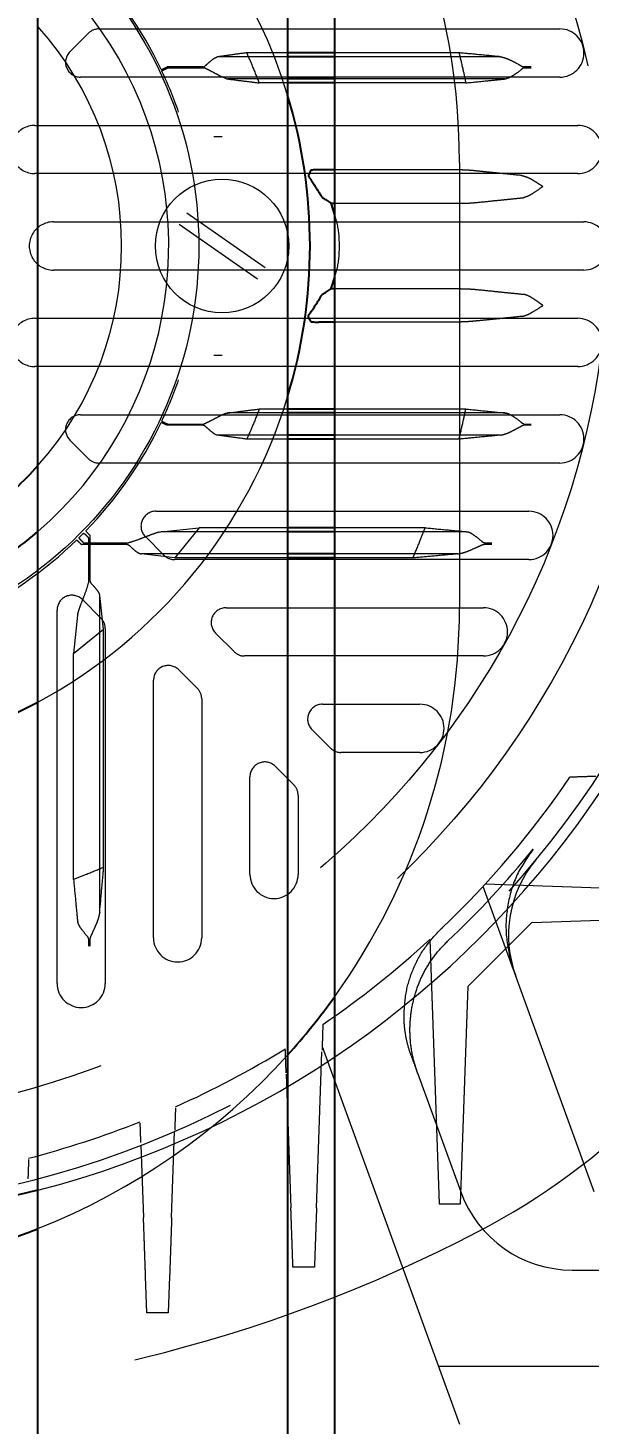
# Model space of a CAD drawing. Header units: millimetres. Extents: x 1293 to 41893, y 1011 to 26911.
# Drawn here: x 16766.4 to 16816.8, y 6665.1 to 6790.5 of the extents above; entities that cross this region are included whole.
import ezdxf

# ---------------------------------------------------------------- set-up
doc = ezdxf.new("R2010")
doc.units = ezdxf.units.MM
doc.header["$LTSCALE"] = 50
doc.linetypes.add('HIDDEN', pattern=[1.905, 1.27, -0.635])
doc.layers.add('CAPA_1', color=7, linetype='Continuous')
doc.styles.add('SLDTEXTSTYLE0', font='TXT', dxfattribs={"width": 0.75})
doc.dimstyles.new('SLDDIMSTYLE0', dxfattribs={"dimtxt": 100, "dimasz": 100, "dimexe": 0, "dimexo": 0.0625, "dimgap": 25, "dimtad": 2, "dimdec": 0, "dimlfac": 1.5, "dimrnd": 1e-09, "dimzin": 12, "dimdsep": 46, "dimtxsty": 'SLDTEXTSTYLE0', "dimsah": 1, "dimcen": 0.09, "dimadec": 0, "dimazin": 3, "dimtfac": 1, "dimtdec": 0, "dimtofl": 0, "dimtmove": 0, "dimatfit": 3, "dimfxl": 1, "dimfrac": 2, "dimtolj": 1, "dimtzin": 12, "dimarcsym": 0})

# ---------------------------------------------------------------- blocks, each defined once
blk = doc.blocks.new('_D_5')
at = {"layer": 'CAPA_1', "transparency": 16777216}
for p, q in [((11574.4, 7831.18), (17588.06, 7831.18)), ((17538.06, 7831.18), (17538.06, 4708.49)), ((16485.16, 4708.49), (17588.06, 4708.49))]:
    blk.add_line(p, q, dxfattribs=at)
for points in [[(17538.06, 7831.18), (17522.68, 7731.18), (17553.45, 7731.18)], [(17538.06, 4708.49), (17553.45, 4808.49), (17522.68, 4808.49)]]:
    blk.add_solid(points, dxfattribs=at)
at = {"layer": 'CAPA_1', "transparency": 16777216, "insert": (17409.15, 6122.06), "char_height": 100, "attachment_point": 1, "rotation": 90, "style": 'SLDTEXTSTYLE0'}
blk.add_mtext('4684', dxfattribs=at)

msp = doc.modelspace()

# ---------------------------------------------------------------- linework, layer by layer
at = {"color": 7, "linetype": 'Continuous', "lineweight": 25}
for p, q in [((16789.7118891, 6808.4014528), (16789.7118891, 6641.7347861)), ((16793.9452224, 6641.7347861), (16793.9452224, 6808.4014528)), ((16767.2785557, 6655.0681195), (16767.2785557, 6795.0681195)), ((16793.9452224, 6788.2552273), (16789.7118891, 6788.2552273)), ((16793.9452224, 6787.8976475), (16789.7118891, 6787.8976475)), ((16793.9452224, 6785.9052581), (16789.7118891, 6785.9052581)), ((16793.9452224, 6785.5476783), (16789.7118891, 6785.5476783)), ((16793.9452224, 6777.7393865), (16792.5238812, 6777.7393865)), ((16793.9452224, 6773.6892852), (16793.6433737, 6774.7341014)), ((16793.6433737, 6774.7341014), (16793.9452224, 6774.7341014)), ((16793.6433737, 6767.0688042), (16793.9452224, 6768.113502)), ((16793.6433737, 6767.0688042), (16793.9452224, 6767.0688042)), ((16793.9452224, 6764.0635192), (16792.5238812, 6764.0635192)), ((16793.9452224, 6756.2552273), (16789.7118891, 6756.2552273)), ((16793.9452224, 6755.8976475), (16789.7118891, 6755.8976475)), ((16793.9452224, 6753.9052581), (16789.7118891, 6753.9052581)), ((16793.9452224, 6753.5476783), (16789.7118891, 6753.5476783)), ((16793.9452224, 6745.5885606), (16789.7118891, 6745.5885606)), ((16793.9452224, 6745.2309808), (16789.7118891, 6745.2309808)), ((16793.9452224, 6743.2385915), (16789.7118891, 6743.2385915)), ((16793.9452224, 6742.8810117), (16789.7118891, 6742.8810117))]:
    msp.add_line(p, q, dxfattribs=at)
at = {"color": 1, "linetype": 'HIDDEN', "lineweight": 18}
for p, q in [((16772.7566462, 6790.4014528), (16814.1854358, 6790.4014528)), ((16770.1471704, 6788.3442619), (16771.8138371, 6790.0109285)), ((16789.7118891, 6787.8976475), (16783.4301535, 6787.8976475)), ((16789.7118891, 6788.2552273), (16786.0430199, 6788.2552273)), ((16805.1203801, 6788.2552273), (16793.9452224, 6788.2552273)), ((16808.8553208, 6787.8976475), (16793.9452224, 6787.8976475)), ((16808.8548878, 6787.8976892), (16808.8553208, 6787.8976475)), ((16782.1404971, 6786.9888799), (16778.8973487, 6786.9888799)), ((16778.9526446, 6786.9014531), (16782.1784093, 6786.9014531)), ((16811.5949545, 6786.9888799), (16810.9280687, 6786.9888799)), ((16810.9493932, 6786.9014531), (16811.5956489, 6786.9014531)), ((16814.1854358, 6786.0681195), (16771.0899795, 6786.0681195)), ((16789.7118891, 6785.9052581), (16784.3124198, 6785.9052581)), ((16789.7118891, 6785.5476783), (16787.1687948, 6785.5476783)), ((16809.2769518, 6785.9052581), (16793.9452224, 6785.9052581)), ((16805.7321304, 6785.5476783), (16793.9452224, 6785.5476783)), ((16767.0053982, 6781.7347861), (16815.7988718, 6781.7347861)), ((16805.1618891, 6778.4014528), (16805.1618891, 6738.4014528)), ((16815.7988718, 6777.4014528), (16767.0053982, 6777.4014528)), ((16804.6738517, 6777.7393865), (16793.9452224, 6777.7393865)), ((16793.9452224, 6774.7341014), (16804.9426706, 6774.7341014)), ((16768.6618891, 6773.0681195), (16816.3285557, 6773.0681195)), ((16779.968942, 6772.8715187), (16786.9998778, 6767.9484045)), ((16787.6881695, 6768.9313869), (16780.6572337, 6773.8545011)), ((16816.3285557, 6768.7347861), (16768.6618891, 6768.7347861)), ((16793.9452224, 6767.0688042), (16804.9426706, 6767.0688042)), ((16767.0053982, 6764.4014528), (16815.7988718, 6764.4014528)), ((16804.6738517, 6764.0635192), (16793.9452224, 6764.0635192)), ((16815.7988718, 6760.0681195), (16767.0053982, 6760.0681195)), ((16771.0899795, 6755.7347861), (16814.1854358, 6755.7347861)), ((16789.7118891, 6755.8976475), (16784.3124198, 6755.8976475)), ((16789.7118891, 6756.2552273), (16787.1687948, 6756.2552273)), ((16805.7321304, 6756.2552273), (16793.9452224, 6756.2552273)), ((16809.2769518, 6755.8976475), (16793.9452224, 6755.8976475)), ((16782.1404972, 6754.8140257), (16778.8973487, 6754.8140257)), ((16778.9526446, 6754.9014526), (16782.1784092, 6754.9014526)), ((16811.5949545, 6754.8140257), (16810.9280687, 6754.8140257)), ((16810.9493931, 6754.9014526), (16811.5956489, 6754.9014526)), ((16771.8138371, 6751.7919771), (16770.1471704, 6753.4586438)), ((16789.7118891, 6753.9052581), (16783.4301535, 6753.9052581)), ((16789.7118891, 6753.5476783), (16786.0430199, 6753.5476783)), ((16808.8553208, 6753.9052581), (16793.9452224, 6753.9052581)), ((16805.1203801, 6753.5476783), (16793.9452224, 6753.5476783)), ((16808.8548878, 6753.9052164), (16808.8553208, 6753.9052581)), ((16814.1854358, 6751.4014528), (16772.7566462, 6751.4014528)), ((16777.8710281, 6747.0681195), (16811.4091112, 6747.0681195)), ((16778.1768102, 6745.2016768), (16778.3332857, 6745.2309808)), ((16778.3332857, 6745.2309808), (16781.7692261, 6745.5885606)), ((16789.7118891, 6745.2309808), (16778.3332857, 6745.2309808)), ((16781.7692261, 6745.5885606), (16779.57957, 6742.8810117)), ((16789.7118891, 6745.5885606), (16781.7692261, 6745.5885606)), ((16802.0754165, 6745.5885606), (16793.9452224, 6745.5885606)), ((16805.7735227, 6745.2309808), (16793.9452224, 6745.2309808)), ((16771.8285557, 6744.0893232), (16771.2002503, 6744.0893232)), ((16771.3984914, 6744.2347862), (16771.8285557, 6744.2347862)), ((16771.8285557, 6744.6648505), (16771.8285557, 6744.2347862)), ((16771.8285557, 6744.0893232), (16771.8285557, 6740.6506402)), ((16771.9740187, 6744.2347862), (16771.9740187, 6744.8630916)), ((16771.9740187, 6744.2347862), (16775.4127017, 6744.2347862)), ((16771.9740187, 6740.7794927), (16771.9740187, 6744.0893232)), ((16775.2838491, 6744.0893232), (16771.9740187, 6744.0893232)), ((16778.5948857, 6743.1253104), (16776.928219, 6744.7919771)), ((16808.0753461, 6744.0893232), (16807.3318609, 6744.0893232)), ((16807.3943934, 6744.2347862), (16808.077176, 6744.2347862)), ((16789.7118891, 6743.2385915), (16776.5705151, 6743.2385915)), ((16779.57957, 6742.8810117), (16776.5705151, 6743.2385915)), ((16811.4091112, 6742.7347861), (16779.5376947, 6742.7347861)), ((16789.7118891, 6742.8810117), (16779.57957, 6742.8810117)), ((16805.0285234, 6743.2385915), (16793.9452224, 6743.2385915)), ((16800.9853809, 6742.8810117), (16793.9452224, 6742.8810117)), ((16771.2713648, 6739.1351229), (16772.9380314, 6737.4684562)), ((16772.8247504, 6711.0348185), (16772.8247504, 6739.4928268)), ((16773.1823302, 6736.4837719), (16772.8247504, 6739.4928268)), ((16768.9952224, 6704.6542307), (16768.9952224, 6738.1923138)), ((16770.832361, 6737.7300562), (16770.4747812, 6734.2941158)), ((16784.1806721, 6738.4014528), (16807.3142556, 6738.4014528)), ((16770.4747812, 6734.2941158), (16773.1823302, 6736.4837719)), ((16773.1823302, 6715.077961), (16773.1823302, 6736.4837719)), ((16773.3285557, 6736.5256472), (16773.3285557, 6704.6542307)), ((16784.9045298, 6734.4586438), (16783.2378631, 6736.1253104)), ((16770.4747812, 6713.9879254), (16770.4747812, 6734.2941158)), ((16807.3142556, 6734.0681195), (16785.8473388, 6734.0681195)), ((16779.9380314, 6732.8254788), (16781.6046981, 6731.1588121)), ((16777.6618891, 6708.7490863), (16777.6618891, 6731.8826698)), ((16781.9952224, 6730.2160031), (16781.9952224, 6708.7490863)), ((16792.8473388, 6729.7347861), (16801.6146717, 6729.7347861)), ((16793.5711964, 6725.7919771), (16791.9045298, 6727.4586438)), ((16801.6146717, 6725.4014528), (16794.5140055, 6725.4014528)), ((16788.6046981, 6724.1588121), (16790.2713648, 6722.4921455)), ((16786.3285557, 6714.4486702), (16786.3285557, 6723.2160031)), ((16815.2350328, 6723.1788707), (16815.0942151, 6723.1739532)), ((16790.6618891, 6721.5493364), (16790.6618891, 6714.4486702)), ((16810.0099006, 6705.877986), (16807.2819863, 6713.372869)), ((16831.2150415, 6712.7338083), (16807.4579166, 6713.5634253)), ((16809.3181666, 6707.7785097), (16811.6591819, 6710.119525)), ((16811.6591819, 6710.119525), (16831.2150415, 6710.8024307)), ((16771.8285557, 6708.6689486), (16771.8285557, 6707.9861659)), ((16771.9740187, 6707.9879958), (16771.9740187, 6708.7314809)), ((16802.4999166, 6708.6054253), (16803.3295336, 6684.8483004)), ((16805.9438168, 6704.40416), (16809.3181666, 6707.7785097)), ((16809.8116678, 6706.4963523), (16810.0498053, 6705.7683489)), ((16817.2740482, 6685.9199046), (16810.216809, 6705.3095098)), ((16805.2609112, 6684.8483004), (16805.9438168, 6704.40416)), ((16792.8893887, 6700.9691268), (16792.8198434, 6698.9776113)), ((16792.8198434, 6698.9776113), (16805.1618891, 6665.0681195)), ((16792.313822, 6684.4870528), (16792.8033007, 6698.5038906)), ((16789.5908312, 6696.4892212), (16790.0099562, 6684.4870528)), ((16801.4093478, 6696.5380818), (16805.2740482, 6685.9199046)), ((16779.2935623, 6683.6191786), (16779.5637058, 6691.3550757)), ((16776.53677, 6690.1132856), (16776.7635492, 6683.6191786)), ((16803.3295336, 6684.8483004), (16805.2609112, 6684.8483004)), ((16792.1275778, 6679.1537195), (16790.1962003, 6679.1537195)), ((16815.2974361, 6678.9014528), (16847.8285557, 6678.9014528)), ((16777.062867, 6675.0478393), (16776.9479808, 6678.3377489)), ((16779.1091307, 6678.3377489), (16778.9942445, 6675.0478393)), ((16778.9942445, 6675.0478393), (16777.062867, 6675.0478393)), ((16841.1618891, 6670.2347861), (16803.2813762, 6670.2347861))]:
    msp.add_line(p, q, dxfattribs=at)
at = {"color": 1, "linetype": 'HIDDEN', "lineweight": 18, "flags": 128}
for points in [[(16783.8285557, 6780.7044976), (16783.7342065, 6780.7036223), (16783.6398547, 6780.7027493), (16783.5455003, 6780.7018783), (16783.4511432, 6780.7010095), (16783.3567836, 6780.7001428), (16783.2624214, 6780.6992783), (16783.1680567, 6780.6984159), (16783.0736893, 6780.6975556)], [(16783.0736893, 6761.10535), (16783.1680567, 6761.1044897), (16783.2624214, 6761.1036273), (16783.3567836, 6761.1027628), (16783.4511432, 6761.1018961), (16783.5455003, 6761.1010273), (16783.6398547, 6761.1001564), (16783.7342065, 6761.0992833), (16783.8285557, 6761.0984081)]]:
    msp.add_lwpolyline(points, dxfattribs=at)
at = {"color": 7, "linetype": 'Continuous', "lineweight": 25, "flags": 128}
for points in [[(16763.0452224, 6727.9056294), (16764.5063815, 6728.5429229), (16767.2785557, 6729.9220983)], [(16767.2785557, 6686.0704591), (16763.388814, 6685.1505132), (16763.0452224, 6685.0781994)]]:
    msp.add_lwpolyline(points, dxfattribs=at)
at = {"color": 1, "linetype": 'HIDDEN', "lineweight": 18}
for centre, radius in [((16745.1618891, 6770.9014528), 86.6666667), ((16745.1618891, 6770.9014528), 78.6905989), ((16745.1618891, 6770.9014528), 73.3333333), ((16745.1618891, 6770.9014528), 36.576), ((16783.8285557, 6770.9014528), 6)]:
    msp.add_circle(centre, radius, dxfattribs=at)
for centre, radius, start, end in [((16745.1618891, 6770.9014528), 87.6666667, 284.612553005, 246.148151583), ((16745.1618891, 6778.4014528), 60, 0, 180), ((16745.1618891, 6770.9014528), 46.5666667, 16.923767291, 220.423345957), ((16745.1618891, 6770.9014528), 33.8666667, 310.772044841, 180.762723665), ((16745.1618891, 6770.9014528), 36.7787701, 25.516600313, 44.114752447), ((16745.1618891, 6770.9014528), 29.6333333, 318.274686408, 41.725290056), ((16772.7566462, 6789.0681195), 1.3333333, 90, 135), ((16814.1854358, 6788.2347861), 2.1666667, 270, 90), ((16771.0899795, 6787.4014528), 1.3333333, 135, 270.000001124), ((16745.1618891, 6770.9014528), 36.7787701, 19.066996646, 25.325180336), ((16767.0053982, 6779.5681195), 2.1666667, 90, 270.000001124), ((16815.7988718, 6779.5681195), 2.1666667, 270, 90), ((16768.6618891, 6770.9014528), 2.1666667, 90, 270.000001124), ((16783.8285557, 6770.9014528), 4.3333333, 137.041168119, 137.041173755), ((16816.3285557, 6770.9014528), 2.1666667, 270, 90), ((16767.0053982, 6762.2347861), 2.1666667, 90, 270.000001124), ((16815.7988718, 6762.2347861), 2.1666667, 270, 90), ((16745.1618891, 6770.9014528), 36.7787701, 334.674819664, 340.933003354), ((16745.1618891, 6770.9014528), 46.5666667, 298.355854565, 343.076232709), ((16771.0899795, 6754.4014528), 1.3333333, 90, 225.000010486), ((16814.1854358, 6753.5681195), 2.1666667, 270, 90), ((16745.1618891, 6770.9014528), 36.7787701, 315.885247552, 334.483399687), ((16772.7566462, 6752.7347861), 1.3333333, 225, 270), ((16777.8710281, 6745.7347861), 1.3333333, 90, 225.000010486), ((16811.4091112, 6744.9014528), 2.1666667, 270, 90), ((16745.1618891, 6770.9014528), 36.7787701, 295.516600313, 314.114752448), ((16745.1618891, 6770.9014528), 36.7787701, 314.526533766, 315.473466234), ((16779.5376947, 6744.0681195), 1.3333333, 225, 270), ((16770.3285557, 6738.1923138), 1.3333333, 45, 180), ((16784.1806721, 6737.0681195), 1.3333333, 90, 225.000010486), ((16745.1618891, 6738.4014528), 60, 324.395550865, 0), ((16807.3142556, 6736.2347861), 2.1666667, 270, 90), ((16771.9952224, 6736.5256472), 1.3333333, 0, 45), ((16785.8473388, 6735.4014528), 1.3333333, 225, 270), ((16778.9952224, 6731.8826698), 1.3333333, 45, 180), ((16780.6618891, 6730.2160031), 1.3333333, 360, 45), ((16792.8473388, 6728.4014528), 1.3333333, 90, 225.000010486), ((16801.6146717, 6727.5681195), 2.1666667, 270, 90), ((16794.5140055, 6726.7347861), 1.3333333, 225, 270), ((16787.6618891, 6723.2160031), 1.3333333, 45, 180), ((16745.1618891, 6770.9014528), 84.6666667, 313.614236166, 325.687197363), ((16789.3285557, 6721.5493364), 1.3333333, 0, 45), ((16745.1618891, 6770.9014528), 85.8717507, 313.330259477, 320.882449992), ((16820.240197, 6708.9577247), 10.6666667, 140.475496087, 200.000028419), ((16788.4952224, 6714.4486702), 2.1666667, 180, 0), ((16777.5511374, 6738.5122045), 63.3333333, 297.561700584, 332.438299416), ((16779.8285557, 6708.7490863), 2.1666667, 180, 0), ((16745.1618891, 6770.9014528), 84.6666667, 304.312802637, 312.626846197), ((16771.1618891, 6704.6542307), 2.1666667, 180, 0), ((16745.1618891, 6770.9014528), 84.6666667, 294.031299216, 301.587949982), ((16745.1618891, 6738.4014528), 60, 291.629986383, 317.944814908), ((16745.1618891, 6770.9014528), 84.6666667, 284.555125277, 291.696815732), ((16815.2974361, 6689.5681195), 10.6666667, 200, 270), ((16745.1618891, 6800.5681195), 133.3333333, 242.438299416, 297.561700584)]:
    msp.add_arc(centre, radius, start, end, dxfattribs=at)
at = {"color": 7, "linetype": 'Continuous', "lineweight": 25}
for centre, radius, start, end in [((16745.1618891, 6770.9014528), 46.5666667, 343.076232709, 16.923723274), ((16745.1618891, 6770.9014528), 29.6333333, 307.120050573, 318.274686408), ((16745.1618891, 6770.9014528), 33.8666667, 301.87387531, 310.772044841), ((16745.1618891, 6738.4014528), 60, 317.944814908, 324.395550865), ((16745.1618891, 6738.4014528), 60, 287.340852652, 291.629986383)]:
    msp.add_arc(centre, radius, start, end, dxfattribs=at)
at = {"color": 1, "linetype": 'HIDDEN', "lineweight": 18}
for points, knots in [([(16782.1404971, 6786.9888802), (16782.1498782, 6786.9898889), (16782.1897823, 6786.9941797), (16782.3196344, 6787.0960549), (16782.5391793, 6787.2947588), (16782.8425787, 6787.5573679), (16783.1448967, 6787.7932713), (16783.3119597, 6787.8585786), (16783.3955198, 6787.8912434)], [0, 0, 0, 0, 0.01477273423, 0.06283835774, 0.25094022274, 0.50093607553, 0.7503827867, 1, 1, 1, 1]), ([(16783.4301535, 6787.8976475), (16783.4236083, 6787.8966662), (16783.4119204, 6787.8949138), (16783.4005311, 6787.8923649), (16783.3955198, 6787.8912434)], [0, 0, 0, 0, 0.56000113093, 1, 1, 1, 1]), ([(16786.0430199, 6788.2552273), (16785.5558742, 6788.1885953), (16784.6859711, 6788.0696094), (16783.8138756, 6787.9501914), (16783.4301535, 6787.8976475)], [0, 0, 0, 0, 0.5599999848, 1, 1, 1, 1]), ([(16787.1687948, 6785.5476783), (16786.9712801, 6786.0584094), (16786.6185639, 6786.9704584), (16786.2188856, 6787.8626479), (16786.0430199, 6788.2552273)], [0, 0, 0, 0, 0.5599820195, 1, 1, 1, 1]), ([(16808.8548878, 6787.8976892), (16808.158698, 6787.9646525), (16806.9155018, 6788.0842299), (16805.6688896, 6788.2029781), (16805.1203801, 6788.2552273)], [0, 0, 0, 0, 0.5599999441, 1, 1, 1, 1]), ([(16805.1203801, 6788.2552273), (16805.2415724, 6787.7514386), (16805.4579894, 6786.851807), (16805.6483644, 6785.9461656), (16805.7321304, 6785.5476783)], [0, 0, 0, 0, 0.5599943946, 1, 1, 1, 1]), ([(16808.8553208, 6787.8976475), (16809.0140144, 6787.8628453), (16809.3312569, 6787.7932726), (16809.8661399, 6787.5429869), (16810.3072251, 6787.3116438), (16810.6137755, 6787.139637), (16810.7666681, 6787.0536642), (16810.8460991, 6787.0128146), (16810.8926456, 6786.9930573), (16810.9174692, 6786.9901301), (16810.9280687, 6786.9888802)], [0, 0, 0, 0, 0.2499084066, 0.4995891747, 0.7496357904, 0.8743985477, 0.9370536733, 0.9685261046, 0.9865608662, 1, 1, 1, 1]), ([(16778.3532769, 6786.7447387), (16778.3614506, 6786.7476913), (16778.3761176, 6786.7529895), (16778.4362714, 6786.7791184), (16778.5337392, 6786.8226725), (16778.6874707, 6786.8933083), (16778.8219331, 6786.9565245), (16778.8856345, 6786.986473)], [0, 0, 0, 0, 0.1812347179, 0.3252073181, 0.5007170443, 0.7634655004, 1, 1, 1, 1]), ([(16778.4060225, 6786.6337611), (16778.4135484, 6786.6382723), (16778.4270732, 6786.6463794), (16778.4863975, 6786.6770525), (16778.5838603, 6786.7261604), (16778.7393295, 6786.802471), (16778.8755218, 6786.8678454), (16778.94013, 6786.8988584)], [0, 0, 0, 0, 0.180124573, 0.3237023642, 0.5005579435, 0.7630696719, 1, 1, 1, 1]), ([(16778.8973487, 6786.9888799), (16778.8950858, 6786.9887802), (16778.8910397, 6786.988602), (16778.887288, 6786.9871243), (16778.8856345, 6786.986473)], [0, 0, 0, 0, 0.55927901, 1, 1, 1, 1]), ([(16778.9526446, 6786.9014531), (16778.9502264, 6786.9013507), (16778.9459023, 6786.9011676), (16778.9418959, 6786.8995648), (16778.94013, 6786.8988584)], [0, 0, 0, 0, 0.559240689, 1, 1, 1, 1]), ([(16784.2088991, 6785.9279132), (16784.0725985, 6785.982118), (16783.7997058, 6786.0906438), (16783.2837314, 6786.3607931), (16782.8369946, 6786.5928573), (16782.5153091, 6786.7600866), (16782.3498206, 6786.8400661), (16782.2547828, 6786.8864834), (16782.2028215, 6786.896668), (16782.1784093, 6786.9014528)], [0, 0, 0, 0, 0.2499558341, 0.500446456, 0.7497327426, 0.8744209531, 0.9370300447, 0.9704158888, 1, 1, 1, 1]), ([(16810.9493932, 6786.9014528), (16810.9398855, 6786.9000927), (16810.8562188, 6786.8881241), (16810.6024314, 6786.6294966), (16810.1950834, 6786.354684), (16809.7224542, 6786.0379976), (16809.4747602, 6785.9570986), (16809.3507916, 6785.9166093)], [0, 0, 0, 0, 0.0142814236, 0.1256749336, 0.5002414112, 0.7498753121, 1, 1, 1, 1]), ([(16784.2088991, 6785.9279132), (16784.2285037, 6785.9223496), (16784.2635146, 6785.9124138), (16784.2974756, 6785.9074447), (16784.3124198, 6785.9052581)], [0, 0, 0, 0, 0.5599604989, 1, 1, 1, 1]), ([(16784.3124198, 6785.9052581), (16784.8476702, 6785.8384658), (16785.8034747, 6785.7191938), (16786.7516136, 6785.6000859), (16787.1687948, 6785.5476783)], [0, 0, 0, 0, 0.5599998237, 1, 1, 1, 1]), ([(16805.7321304, 6785.5476783), (16806.3939726, 6785.6142829), (16807.5758337, 6785.7332197), (16808.7571657, 6785.8526908), (16809.2769518, 6785.9052581)], [0, 0, 0, 0, 0.5599999994, 1, 1, 1, 1]), ([(16809.2769518, 6785.9052581), (16809.2908206, 6785.9068605), (16809.3156133, 6785.9097249), (16809.3400324, 6785.9145037), (16809.3507916, 6785.9166093)], [0, 0, 0, 0, 0.5593928307, 1, 1, 1, 1]), ([(16806.4402823, 6777.6650159), (16806.3187515, 6777.6758563), (16806.0753345, 6777.6975688), (16805.618294, 6777.7215975), (16805.1406819, 6777.7365332), (16804.8207763, 6777.7384885), (16804.6738517, 6777.7393865)], [0, 0, 0, 0, 0.2494820169, 0.4996934499, 0.7702218301, 1, 1, 1, 1]), ([(16810.7572679, 6777.2309808), (16810.2682797, 6777.2803236), (16809.4628874, 6777.361594), (16808.3405361, 6777.4744738), (16807.3906069, 6777.5698509), (16806.7570572, 6777.6332942), (16806.4402823, 6777.6650159)], [0, 0, 0, 0, 0.3399999991, 0.5599999995, 0.7799999998, 1, 1, 1, 1]), ([(16810.7792604, 6777.2284365), (16810.7751556, 6777.2289548), (16810.7678255, 6777.2298805), (16810.7604938, 6777.2306446), (16810.7572679, 6777.2309808)], [0, 0, 0, 0, 0.56000000184, 1, 1, 1, 1]), ([(16810.7792604, 6777.2284365), (16810.9231518, 6777.191604), (16811.21081, 6777.1179709), (16811.6957255, 6776.8596956), (16812.096991, 6776.6182222), (16812.3629317, 6776.4455834), (16812.477124, 6776.3703153), (16812.5164898, 6776.344253), (16812.5482775, 6776.3232388), (16812.5823614, 6776.3004172), (16812.6174823, 6776.2790158), (16812.6377976, 6776.266789), (16812.6488012, 6776.2649972), (16812.6543913, 6776.264087)], [0, 0, 0, 0, 0.2491391029, 0.498062592, 0.7486092843, 0.8742724029, 0.9177998156, 0.9305008636, 0.9371562218, 0.9686015944, 0.9851177147, 0.9924395812, 1, 1, 1, 1]), ([(16812.656713, 6776.2347861), (16812.6525495, 6776.2339236), (16812.6091938, 6776.224941), (16812.573457, 6776.1850955), (16812.2912486, 6775.9791166), (16811.8870918, 6775.686477), (16811.3383457, 6775.362075), (16811.0731189, 6775.2839631), (16810.9403427, 6775.2448591)], [0, 0, 0, 0, 0.0060463028, 0.0629626915, 0.069428169, 0.5004496842, 0.7499182758, 1, 1, 1, 1]), ([(16804.9426706, 6774.7341014), (16805.1034491, 6774.735105), (16805.4204119, 6774.7370835), (16805.8902265, 6774.7524828), (16806.3286756, 6774.7756788), (16806.5681617, 6774.7973699), (16806.6885016, 6774.8082696)], [0, 0, 0, 0, 0.2534779648, 0.49971260122, 0.74860949429, 1, 1, 1, 1]), ([(16806.6885016, 6774.8082696), (16807.1651495, 6774.8569125), (16807.9502167, 6774.9370303), (16809.0436609, 6775.0488927), (16809.9688658, 6775.1436574), (16810.5856518, 6775.2069468), (16810.8940448, 6775.2385915)], [0, 0, 0, 0, 0.3399999998, 0.5599999999, 0.7799999999, 1, 1, 1, 1]), ([(16810.8940448, 6775.2385915), (16810.9027076, 6775.2395596), (16810.9181768, 6775.2412883), (16810.9335698, 6775.243768), (16810.9403427, 6775.2448591)], [0, 0, 0, 0, 0.56000022326, 1, 1, 1, 1]), ([(16793.9452224, 6768.113502), (16794.0346031, 6768.3947826), (16794.3209029, 6769.2957669), (16794.4072305, 6770.9010347), (16794.3210473, 6772.5064966), (16794.0346506, 6773.4078387), (16793.9452224, 6773.6892852)], [0, 0, 0, 0, 0.1560658745, 0.4999025229, 0.8438431557, 1, 1, 1, 1]), ([(16804.9426706, 6767.0688042), (16805.1034434, 6767.0678005), (16805.4204059, 6767.0658217), (16805.8902159, 6767.0504233), (16806.3286706, 6767.0272278), (16806.5681573, 6767.0055363), (16806.6885016, 6766.9946361)], [0, 0, 0, 0, 0.253469014, 0.4997125991, 0.7486008328, 1, 1, 1, 1]), ([(16806.6885016, 6766.9946361), (16807.1651495, 6766.9459931), (16807.9502167, 6766.8658753), (16809.0436609, 6766.754013), (16809.9688658, 6766.6592482), (16810.5856518, 6766.5959589), (16810.8940448, 6766.5643142)], [0, 0, 0, 0, 0.3399999998, 0.5599999999, 0.7799999999, 1, 1, 1, 1]), ([(16810.8940448, 6766.5643142), (16810.9027076, 6766.5633461), (16810.9181768, 6766.5616173), (16810.9335698, 6766.5591376), (16810.9403427, 6766.5580465)], [0, 0, 0, 0, 0.5600002233, 1, 1, 1, 1]), ([(16812.656713, 6765.5681195), (16812.6526131, 6765.5688491), (16812.6424998, 6765.570649), (16812.6230875, 6765.5819857), (16812.5901863, 6765.6049737), (16812.5588966, 6765.6281365), (16812.5300684, 6765.6495198), (16812.4941492, 6765.6761754), (16812.3901629, 6765.7530869), (16812.1478251, 6765.9297877), (16811.7811618, 6766.1778912), (16811.3382431, 6766.4411815), (16811.0730846, 6766.5190596), (16810.9403427, 6766.5580465)], [0, 0, 0, 0, 0.0058989916, 0.0145514555, 0.0314446956, 0.062936122, 0.0693808497, 0.0820262132, 0.1259090653, 0.2511358662, 0.501365169, 0.75037658, 1, 1, 1, 1]), ([(16810.7792604, 6764.5744691), (16810.9231875, 6764.6114164), (16811.2109173, 6764.685279), (16811.812024, 6765.0036561), (16812.2539845, 6765.2878623), (16812.5632588, 6765.4891249), (16812.6029803, 6765.5282447), (16812.6488288, 6765.5376746), (16812.6543913, 6765.5388187)], [0, 0, 0, 0, 0.249516621, 0.4988173014, 0.9304209387, 0.937094123, 0.9923680261, 1, 1, 1, 1]), ([(16806.4402823, 6764.1378897), (16806.3187515, 6764.1270493), (16806.0753345, 6764.1053368), (16805.6182969, 6764.0813084), (16805.1406853, 6764.0663722), (16804.8207795, 6764.0644171), (16804.6738517, 6764.0635192)], [0, 0, 0, 0, 0.2494820137, 0.4996934434, 0.7702168125, 1, 1, 1, 1]), ([(16810.7572679, 6764.5719248), (16810.2682797, 6764.522582), (16809.4628874, 6764.4413116), (16808.3405361, 6764.3284318), (16807.3906069, 6764.2330548), (16806.7570572, 6764.1696114), (16806.4402823, 6764.1378897)], [0, 0, 0, 0, 0.33999999909, 0.55999999949, 0.77999999978, 1, 1, 1, 1]), ([(16810.7792604, 6764.5744691), (16810.7751556, 6764.5739508), (16810.7678255, 6764.5730252), (16810.7604938, 6764.572261), (16810.7572679, 6764.5719248)], [0, 0, 0, 0, 0.5600000019, 1, 1, 1, 1]), ([(16784.2088991, 6755.8749925), (16784.0725982, 6755.8207878), (16783.7997048, 6755.7122625), (16783.2837353, 6755.4421097), (16782.8338536, 6755.208431), (16782.5103808, 6755.0402364), (16782.3448144, 6754.9603463), (16782.2529185, 6754.9159909), (16782.2028567, 6754.9062228), (16782.1784092, 6754.9014526)], [0, 0, 0, 0, 0.249956233, 0.5004472549, 0.7497339394, 0.8787966214, 0.9393460891, 0.9703799692, 1, 1, 1, 1]), ([(16784.2088991, 6755.8749925), (16784.2285037, 6755.8805561), (16784.2635146, 6755.8904918), (16784.2974756, 6755.8954609), (16784.3124198, 6755.8976475)], [0, 0, 0, 0, 0.5599604989, 1, 1, 1, 1]), ([(16784.3124198, 6755.8976475), (16784.8476702, 6755.9644398), (16785.8034747, 6756.0837118), (16786.7516136, 6756.2028198), (16787.1687948, 6756.2552273)], [0, 0, 0, 0, 0.5599998237, 1, 1, 1, 1]), ([(16787.1687948, 6756.2552273), (16786.9712801, 6755.7444963), (16786.6185639, 6754.8324472), (16786.2188856, 6753.9402577), (16786.0430199, 6753.5476783)], [0, 0, 0, 0, 0.5599820195, 1, 1, 1, 1]), ([(16805.1203801, 6753.5476783), (16805.2415724, 6754.051467), (16805.4579894, 6754.9510986), (16805.6483644, 6755.85674), (16805.7321304, 6756.2552273)], [0, 0, 0, 0, 0.5599943946, 1, 1, 1, 1]), ([(16805.7321304, 6756.2552273), (16806.3939726, 6756.1886227), (16807.5758337, 6756.0696859), (16808.7571657, 6755.9502148), (16809.2769518, 6755.8976475)], [0, 0, 0, 0, 0.55999999938, 1, 1, 1, 1]), ([(16809.2769518, 6755.8976475), (16809.2908206, 6755.8960452), (16809.3156133, 6755.8931807), (16809.3400324, 6755.8884019), (16809.3507916, 6755.8862963)], [0, 0, 0, 0, 0.5593928306, 1, 1, 1, 1]), ([(16810.9493931, 6754.9014526), (16810.9398682, 6754.9028211), (16810.8562049, 6754.9148419), (16810.6024147, 6755.1733507), (16810.1950837, 6755.4482385), (16809.7224541, 6755.7649046), (16809.4747602, 6755.8458059), (16809.3507916, 6755.8862963)], [0, 0, 0, 0, 0.0143076612, 0.1256736836, 0.5002406964, 0.7498749544, 1, 1, 1, 1]), ([(16778.3532769, 6755.0581669), (16778.3614516, 6755.0552139), (16778.37612, 6755.0499151), (16778.436277, 6755.0237847), (16778.5337458, 6754.9802302), (16778.687474, 6754.9095956), (16778.8219364, 6754.8463796), (16778.8856345, 6754.8164326)], [0, 0, 0, 0, 0.1812499169, 0.3252276006, 0.5007170658, 0.7634777717, 1, 1, 1, 1]), ([(16778.4060225, 6755.1691446), (16778.4135475, 6755.1646339), (16778.4270709, 6755.1565275), (16778.4863919, 6755.125856), (16778.5838537, 6755.0767485), (16778.7393261, 6755.0004362), (16778.8755184, 6754.9350618), (16778.94013, 6754.9040472)], [0, 0, 0, 0, 0.1801093168, 0.3236820057, 0.5005579199, 0.7630574526, 1, 1, 1, 1]), ([(16778.8856345, 6754.8164326), (16778.8877474, 6754.8156409), (16778.8915295, 6754.8142239), (16778.8955669, 6754.8140864), (16778.8973487, 6754.8140257)], [0, 0, 0, 0, 0.5586801679, 1, 1, 1, 1]), ([(16778.94013, 6754.9040472), (16778.9423868, 6754.9031898), (16778.9464268, 6754.9016548), (16778.9507406, 6754.9015145), (16778.9526446, 6754.9014526)], [0, 0, 0, 0, 0.5586226906, 1, 1, 1, 1]), ([(16782.1404972, 6754.8140257), (16782.1498988, 6754.8130087), (16782.1897974, 6754.8086928), (16782.3196569, 6754.7068655), (16782.5391759, 6754.5081312), (16782.8425797, 6754.2455423), (16783.1448965, 6754.0096332), (16783.3119596, 6753.9443267), (16783.3955198, 6753.9116622)], [0, 0, 0, 0, 0.0148066677, 0.0628371167, 0.2509392307, 0.5009354143, 0.7503824561, 1, 1, 1, 1]), ([(16808.8553208, 6753.9052581), (16809.0140144, 6753.9400603), (16809.3312569, 6754.0096329), (16809.8661399, 6754.2599194), (16810.3072251, 6754.4912599), (16810.6137756, 6754.6632714), (16810.7666682, 6754.7492375), (16810.8460829, 6754.7900884), (16810.8926281, 6754.8098308), (16810.9174516, 6754.812769), (16810.9280687, 6754.8140257)], [0, 0, 0, 0, 0.2499085821, 0.4995895258, 0.7496363171, 0.8743991621, 0.9370543318, 0.9685267854, 0.9865387026, 1, 1, 1, 1]), ([(16783.4301535, 6753.9052581), (16783.4236083, 6753.9062394), (16783.4119204, 6753.9079918), (16783.4005311, 6753.9105407), (16783.3955198, 6753.9116622)], [0, 0, 0, 0, 0.560001131, 1, 1, 1, 1]), ([(16786.0430199, 6753.5476783), (16785.5558742, 6753.6143104), (16784.6859711, 6753.7332962), (16783.8138756, 6753.8527142), (16783.4301535, 6753.9052581)], [0, 0, 0, 0, 0.5599999848, 1, 1, 1, 1]), ([(16808.8548878, 6753.9052164), (16808.158698, 6753.8382531), (16806.9155018, 6753.7186757), (16805.6688896, 6753.5999275), (16805.1203801, 6753.5476783)], [0, 0, 0, 0, 0.5599999442, 1, 1, 1, 1]), ([(16771.5671001, 6745.2998364), (16771.5718033, 6745.2938807), (16771.5804181, 6745.2829716), (16771.6216245, 6745.2389526), (16771.6936686, 6745.1644501), (16771.811816, 6745.0455906), (16771.9149286, 6744.9440915), (16771.9642386, 6744.8955531)], [0, 0, 0, 0, 0.1677142313, 0.3072018945, 0.5009114083, 0.7613285149, 1, 1, 1, 1]), ([(16778.1768102, 6745.2016768), (16777.9796783, 6745.1379776), (16777.5848298, 6745.01039), (16776.8796808, 6744.7398402), (16776.1658359, 6744.4573198), (16775.663608, 6744.3089232), (16775.4127017, 6744.2347862)], [0, 0, 0, 0, 0.2492611933, 0.4992620394, 0.7498380994, 1, 1, 1, 1]), ([(16800.9853809, 6742.8810117), (16801.1964309, 6743.383313), (16801.5733103, 6744.2802902), (16801.9219935, 6745.1888072), (16802.0754165, 6745.5885606)], [0, 0, 0, 0, 0.5599934896, 1, 1, 1, 1]), ([(16802.0754165, 6745.5885606), (16802.7664801, 6745.522021), (16804.0005225, 6745.4032003), (16805.2317726, 6745.2836035), (16805.7735227, 6745.2309808)], [0, 0, 0, 0, 0.5599999629, 1, 1, 1, 1]), ([(16805.7735227, 6745.2309808), (16805.7923698, 6745.2288052), (16805.826028, 6745.2249199), (16805.858709, 6745.217675), (16805.8730901, 6745.214487)], [0, 0, 0, 0, 0.55995553349, 1, 1, 1, 1]), ([(16807.3943934, 6744.2347862), (16807.3758912, 6744.2374135), (16807.2942921, 6744.2490006), (16807.0369232, 6744.4752115), (16806.6730398, 6744.7723723), (16806.2280036, 6745.0873514), (16805.9913694, 6745.1721175), (16805.8730901, 6745.214487)], [0, 0, 0, 0, 0.0285383646, 0.1258613778, 0.499701785, 0.7499307352, 1, 1, 1, 1]), ([(16770.7635055, 6744.4962418), (16770.769462, 6744.4915379), (16770.7803724, 6744.482922), (16770.8243941, 6744.4417128), (16770.8988974, 6744.3696678), (16771.017754, 6744.251523), (16771.1192531, 6744.1484105), (16771.1677888, 6744.0991033)], [0, 0, 0, 0, 0.1677315818, 0.3072250376, 0.5009114552, 0.7613419588, 1, 1, 1, 1]), ([(16770.9526153, 6744.6809194), (16770.95737, 6744.6746302), (16770.9660916, 6744.6630938), (16771.0085039, 6744.6157245), (16771.0829285, 6744.5352145), (16771.2051202, 6744.4065892), (16771.31037, 6744.298177), (16771.3608261, 6744.2462048)], [0, 0, 0, 0, 0.1667147865, 0.3058091347, 0.5005123039, 0.7605484223, 1, 1, 1, 1]), ([(16771.1677888, 6744.0991033), (16771.1703452, 6744.0971106), (16771.1754615, 6744.0931224), (16771.1867991, 6744.0899317), (16771.195144, 6744.0895542), (16771.2002503, 6744.0893232)], [0, 0, 0, 0, 0.2793138418, 0.5590057107, 1, 1, 1, 1]), ([(16771.3608261, 6744.2462048), (16771.3637722, 6744.2438325), (16771.3696685, 6744.2390846), (16771.3828747, 6744.2353863), (16771.3925628, 6744.235014), (16771.3984914, 6744.2347862)], [0, 0, 0, 0, 0.2792803323, 0.5589575764, 1, 1, 1, 1]), ([(16771.3824225, 6745.1107266), (16771.3887125, 6745.1059712), (16771.4002502, 6745.0972485), (16771.4476225, 6745.0548334), (16771.5281333, 6744.9804079), (16771.6567555, 6744.8582188), (16771.7651677, 6744.7529691), (16771.8171371, 6744.7025158)], [0, 0, 0, 0, 0.1667316418, 0.3058316172, 0.5005123537, 0.7605615713, 1, 1, 1, 1]), ([(16771.8285557, 6744.6648505), (16771.8284504, 6744.6725838), (16771.8282631, 6744.6863523), (16771.8205277, 6744.69759), (16771.8171371, 6744.7025158)], [0, 0, 0, 0, 0.5616668449, 1, 1, 1, 1]), ([(16771.8285557, 6744.2347862), (16771.8422039, 6744.221138), (16771.8665481, 6744.1967938), (16771.890818, 6744.1725239), (16771.9014814, 6744.1618605)], [0, 0, 0, 0, 0.56063464154, 1, 1, 1, 1]), ([(16771.9014814, 6744.1618605), (16771.887904, 6744.1483037), (16771.8636294, 6744.1240659), (16771.8392841, 6744.0999503), (16771.8285557, 6744.0893232)], [0, 0, 0, 0, 0.5593233842, 1, 1, 1, 1]), ([(16771.9014814, 6744.1618605), (16771.9150382, 6744.1754379), (16771.939276, 6744.1997125), (16771.9633916, 6744.2240578), (16771.9740187, 6744.2347862)], [0, 0, 0, 0, 0.5593233842, 1, 1, 1, 1]), ([(16771.9740187, 6744.0893232), (16771.9605028, 6744.1028391), (16771.9363811, 6744.1269608), (16771.9121397, 6744.1512022), (16771.9014814, 6744.1618605)], [0, 0, 0, 0, 0.5603237383, 1, 1, 1, 1]), ([(16771.9740187, 6744.8630916), (16771.9738674, 6744.8697394), (16771.973598, 6744.8815798), (16771.9670919, 6744.8912932), (16771.9642386, 6744.8955531)], [0, 0, 0, 0, 0.5614398083, 1, 1, 1, 1]), ([(16775.2838491, 6744.0893232), (16775.3032725, 6744.0878082), (16775.3430635, 6744.0847047), (16775.487092, 6744.0164188), (16775.6887243, 6743.8018879), (16775.9863793, 6743.5460856), (16776.2827971, 6743.3201053), (16776.4636095, 6743.2670979), (16776.5524307, 6743.2410588)], [0, 0, 0, 0, 0.0307046657, 0.0629018359, 0.2509859422, 0.5005951896, 0.754675507, 1, 1, 1, 1]), ([(16805.0285234, 6743.2385915), (16805.2065204, 6743.2733656), (16805.562104, 6743.3428338), (16806.1528462, 6743.5802275), (16806.6397371, 6743.8002757), (16806.9817208, 6743.9579), (16807.1754536, 6744.0533198), (16807.2798229, 6744.0773446), (16807.3318609, 6744.0893232)], [0, 0, 0, 0, 0.24983384502, 0.49909165276, 0.74946682601, 0.87471517229, 0.93753358146, 1, 1, 1, 1]), ([(16776.5705151, 6743.2385915), (16776.5671125, 6743.2390088), (16776.5610365, 6743.2397541), (16776.5550602, 6743.2406601), (16776.5524307, 6743.2410588)], [0, 0, 0, 0, 0.56000023252, 1, 1, 1, 1]), ([(16804.9973667, 6743.2358469), (16804.2505709, 6743.1692438), (16802.9170063, 6743.0503097), (16801.5756001, 6742.9327416), (16800.9853809, 6742.8810117)], [0, 0, 0, 0, 0.5599997007, 1, 1, 1, 1]), ([(16804.9973667, 6743.2358469), (16805.003149, 6743.2363619), (16805.0134766, 6743.2372817), (16805.0239249, 6743.2381912), (16805.0285234, 6743.2385915)], [0, 0, 0, 0, 0.5598812742, 1, 1, 1, 1]), ([(16770.8616651, 6737.8865317), (16770.9253616, 6738.0836556), (16771.0529645, 6738.4785531), (16771.3234932, 6739.1836364), (16771.6060055, 6739.8974908), (16771.7543911, 6740.399654), (16771.8285557, 6740.6506402)], [0, 0, 0, 0, 0.2492516595, 0.4993247847, 0.7497573978, 1, 1, 1, 1]), ([(16771.9740187, 6740.7794927), (16771.9755248, 6740.760103), (16771.978616, 6740.7203069), (16772.0469087, 6740.5762875), (16772.2614476, 6740.3746036), (16772.5156393, 6740.0788808), (16772.7420667, 6739.7820764), (16772.7955445, 6739.6012989), (16772.8222831, 6739.5109112)], [0, 0, 0, 0, 0.0306483161, 0.0629033459, 0.2509869962, 0.5005956379, 0.7503008053, 1, 1, 1, 1]), ([(16772.8247504, 6739.4928268), (16772.8243332, 6739.4962288), (16772.8235879, 6739.5023049), (16772.8226818, 6739.5082811), (16772.8222831, 6739.5109112)], [0, 0, 0, 0, 0.5599123688, 1, 1, 1, 1]), ([(16770.8616651, 6737.8865317), (16770.8548866, 6737.8588446), (16770.8417774, 6737.8052992), (16770.8354275, 6737.7545595), (16770.832361, 6737.7300562)], [0, 0, 0, 0, 0.5170782526, 1, 1, 1, 1]), ([(16817.4202407, 6723.2551798), (16817.013766, 6723.2409854), (16816.2879183, 6723.2156383), (16815.5567479, 6723.1901052), (16815.2350328, 6723.1788707)], [0, 0, 0, 0, 0.5599999617, 1, 1, 1, 1]), ([(16811.7857609, 6716.7238073), (16811.2679158, 6715.9809274), (16810.2325078, 6714.4955724), (16809.4509863, 6711.8757431), (16809.2270117, 6709.1521056), (16809.6163045, 6707.3837742), (16809.8116678, 6706.4963523)], [0, 0, 0, 0, 0.2499803007, 0.4998243905, 0.7489911789, 1, 1, 1, 1]), ([(16773.1823302, 6715.077961), (16772.6800289, 6714.866911), (16771.7830517, 6714.4900316), (16770.8745347, 6714.1413483), (16770.4747812, 6713.9879254)], [0, 0, 0, 0, 0.5599934896, 1, 1, 1, 1]), ([(16770.4747812, 6713.9879254), (16770.5413209, 6713.2968617), (16770.6601416, 6712.0628194), (16770.7797384, 6710.8315692), (16770.832361, 6710.2898192)], [0, 0, 0, 0, 0.55999996293, 1, 1, 1, 1]), ([(16772.827495, 6711.0659752), (16772.8940981, 6711.812771), (16773.0130322, 6713.1463356), (16773.1306002, 6714.4877418), (16773.1823302, 6715.077961)], [0, 0, 0, 0, 0.5599997007, 1, 1, 1, 1]), ([(16770.832361, 6710.2898192), (16770.8345367, 6710.2709721), (16770.838422, 6710.2373139), (16770.8456669, 6710.2046329), (16770.8488549, 6710.1902518)], [0, 0, 0, 0, 0.5599555335, 1, 1, 1, 1]), ([(16771.8285557, 6708.6689486), (16771.8259401, 6708.6874156), (16771.8143836, 6708.7690078), (16771.5881238, 6709.0264147), (16771.2909767, 6709.3902964), (16770.975989, 6709.8353395), (16770.8912239, 6710.0719729), (16770.8488549, 6710.1902518)], [0, 0, 0, 0, 0.0284869224, 0.1258625086, 0.4997024323, 0.7499310587, 1, 1, 1, 1]), ([(16772.8247504, 6711.0348185), (16772.7900417, 6710.856947), (16772.7205552, 6710.5008505), (16772.4826545, 6709.9104557), (16772.2778598, 6709.4537263), (16772.1462816, 6709.172405), (16772.1003942, 6709.0747337), (16772.0635903, 6708.9952789), (16772.0098069, 6708.8879656), (16771.9859251, 6708.7835422), (16771.9740187, 6708.7314809)], [0, 0, 0, 0, 0.249652679, 0.4998015784, 0.7490443942, 0.8354705657, 0.8609897202, 0.8746913015, 0.9375261102, 1, 1, 1, 1]), ([(16772.827495, 6711.0659752), (16772.82698, 6711.0601926), (16772.8260602, 6711.049865), (16772.8251507, 6711.0394167), (16772.8247504, 6711.0348185)], [0, 0, 0, 0, 0.5599080847, 1, 1, 1, 1]), ([(16800.1769888, 6701.8047813), (16800.2232902, 6702.5642032), (16800.3110398, 6704.0034435), (16801.0050732, 6706.0823919), (16802.0211182, 6707.9657215), (16803.011501, 6709.0210493), (16803.4946466, 6709.5358775)], [0, 0, 0, 0, 0.2636576779, 0.4996785186, 0.7559245681, 1, 1, 1, 1]), ([(16803.5649097, 6709.6027446), (16803.5517902, 6709.5902489), (16803.5283627, 6709.5679352), (16803.5049487, 6709.5456729), (16803.4946466, 6709.5358775)], [0, 0, 0, 0, 0.5600004444, 1, 1, 1, 1]), ([(16801.4093478, 6696.5380818), (16801.2455644, 6697.0503417), (16800.9182443, 6698.0740897), (16800.7062364, 6699.6791948), (16800.7022855, 6701.2936436), (16800.9356318, 6702.8953751), (16801.3910099, 6704.446557), (16802.0775889, 6705.9134343), (16802.9598292, 6707.2759522), (16803.7121629, 6708.0509808), (16804.0873089, 6708.4374434)], [0, 0, 0, 0, 0.1248732791, 0.2495584313, 0.3747219242, 0.4993568786, 0.6246850552, 0.7492934491, 0.8749869125, 1, 1, 1, 1]), ([(16810.0498053, 6705.7683489), (16810.1033108, 6705.6213438), (16810.1989632, 6705.358541), (16810.2113508, 6705.3245064), (16810.216809, 6705.3095098)], [0, 0, 0, 0, 0.5593741699, 1, 1, 1, 1]), ([(16800.8202675, 6698.1565665), (16800.7061203, 6698.5003762), (16800.5105339, 6699.0894792), (16800.317206, 6700.0179758), (16800.1987065, 6700.8903712), (16800.18396, 6701.5112642), (16800.1769888, 6701.8047813)], [0, 0, 0, 0, 0.291741243, 0.4998859855, 0.7635791954, 1, 1, 1, 1]), ([(16792.8198434, 6698.9776113), (16792.8176618, 6698.9151369), (16792.8137659, 6698.8035756), (16792.8098744, 6698.692135), (16792.8081621, 6698.6431012)], [0, 0, 0, 0, 0.5599999204, 1, 1, 1, 1]), ([(16789.5863052, 6696.6188306), (16789.5731013, 6696.9969388), (16789.5495231, 6697.6721321), (16789.5258398, 6698.3503312), (16789.5154192, 6698.6487388)], [0, 0, 0, 0, 0.5600000027, 1, 1, 1, 1]), ([(16800.8202675, 6698.1565665), (16800.9303408, 6697.8541426), (16801.1269003, 6697.3140998), (16801.3230444, 6696.7751984), (16801.4093478, 6696.5380818)], [0, 0, 0, 0, 0.5600000013, 1, 1, 1, 1]), ([(16779.6367616, 6693.4471212), (16779.6239233, 6693.0794817), (16779.6009979, 6692.4229826), (16779.578148, 6691.7686468), (16779.568094, 6691.4807391)], [0, 0, 0, 0, 0.5599999987, 1, 1, 1, 1]), ([(16776.528183, 6690.359186), (16776.5174068, 6690.667775), (16776.4970146, 6691.2517317), (16776.4765857, 6691.8367376), (16776.4669524, 6692.1126)], [0, 0, 0, 0, 0.5284452054, 1, 1, 1, 1]), ([(16766.4354491, 6688.8336396), (16766.4234053, 6688.4887492), (16766.4033457, 6687.9143165), (16766.3833109, 6687.3405949), (16766.375305, 6687.1113368)], [0, 0, 0, 0, 0.6004017277, 1, 1, 1, 1]), ([(16790.1962003, 6679.1537195), (16790.1948056, 6679.1936585), (16790.1919094, 6679.2765952), (16790.1680093, 6679.9610032), (16790.1279149, 6681.1091575), (16790.0729528, 6682.683066), (16790.0304035, 6683.9015176), (16790.0099562, 6684.4870528)], [0, 0, 0, 0, 0.1767612948, 0.367059274, 0.563454108, 0.7902149165, 1, 1, 1, 1]), ([(16792.313822, 6684.4870528), (16792.2966037, 6683.9939874), (16792.2608521, 6682.9701953), (16792.2102132, 6681.5200872), (16792.1654311, 6680.2376954), (16792.1336446, 6679.3274499), (16792.1295468, 6679.2101035), (16792.1275778, 6679.1537195)], [0, 0, 0, 0, 0.1768650566, 0.3672394054, 0.5636475061, 0.7903356715, 1, 1, 1, 1]), ([(16776.9479808, 6678.3377489), (16776.944608, 6678.434334), (16776.9376499, 6678.6335865), (16776.9113706, 6679.3861268), (16776.8721454, 6680.5093914), (16776.8211661, 6681.969246), (16776.7823388, 6683.081114), (16776.7635492, 6683.6191786)], [0, 0, 0, 0, 0.1784612352, 0.368160733, 0.5628331568, 0.7884425028, 1, 1, 1, 1]), ([(16779.2935623, 6683.6191786), (16779.2777191, 6683.1654907), (16779.2450384, 6682.2296373), (16779.1983272, 6680.8920015), (16779.155554, 6679.6671393), (16779.1221915, 6678.711763), (16779.1133896, 6678.459709), (16779.1091307, 6678.3377489)], [0, 0, 0, 0, 0.1785607693, 0.3683295918, 0.5630137686, 0.7885577054, 1, 1, 1, 1])]:
    msp.add_open_spline(points, degree=3, knots=knots, dxfattribs=at)
at = {"color": 7, "linetype": 'Continuous', "lineweight": 25}
for points, knots in [([(16791.7998855, 6777.6922754), (16791.7750595, 6777.6399976), (16791.7341697, 6777.5538932), (16791.6766765, 6777.4339569), (16791.6277953, 6777.3324703), (16791.5949654, 6777.2648107), (16791.5785504, 6777.2309808)], [0, 0, 0, 0, 0.3399999993, 0.5599999995, 0.7799999998, 1, 1, 1, 1]), ([(16791.5785504, 6777.2309808), (16791.5789426, 6777.221107), (16791.5797288, 6777.2013112), (16791.6257324, 6777.1186512), (16791.6971713, 6777.0056622), (16791.8202, 6776.8210393), (16792.0041049, 6776.5483864), (16792.2313884, 6776.2015023), (16792.4466287, 6775.8601228), (16792.633333, 6775.5586439), (16792.7850789, 6775.3189271), (16792.8364602, 6775.2653915), (16792.8621818, 6775.2385915)], [0, 0, 0, 0, 0.0625371939, 0.1253793439, 0.1867357986, 0.2510815854, 0.3762134646, 0.5013926196, 0.6263401931, 0.7509670611, 0.8753335814, 1, 1, 1, 1]), ([(16792.5238812, 6777.7393865), (16792.4387238, 6777.7388585), (16792.2682226, 6777.7378013), (16792.0385616, 6777.7290009), (16791.8888077, 6777.7164754), (16791.8148848, 6777.7033985), (16791.8048311, 6777.6959429), (16791.7998855, 6777.6922754)], [0, 0, 0, 0, 0.2492126598, 0.4989710756, 0.7485346281, 0.8762983757, 1, 1, 1, 1]), ([(16792.8621818, 6775.2385915), (16792.9536433, 6775.18146), (16793.1042858, 6775.0873611), (16793.3077054, 6774.9561965), (16793.4773429, 6774.8451745), (16793.5880301, 6774.7711258), (16793.6433737, 6774.7341014)], [0, 0, 0, 0, 0.3399999078, 0.5599999383, 0.7799999659, 1, 1, 1, 1]), ([(16791.5785504, 6764.5719248), (16791.5789442, 6764.5817995), (16791.5797336, 6764.601599), (16791.6257256, 6764.6842434), (16791.6971651, 6764.7972341), (16791.8201924, 6764.981855), (16792.0041049, 6765.2545192), (16792.2313884, 6765.6014033), (16792.4466287, 6765.9427828), (16792.633333, 6766.2442617), (16792.7850789, 6766.4839785), (16792.8364602, 6766.5375141), (16792.8621818, 6766.5643142)], [0, 0, 0, 0, 0.0625305756, 0.125378913, 0.1867223199, 0.2510812548, 0.3762131892, 0.5013923995, 0.6263400282, 0.7509669512, 0.8753335264, 1, 1, 1, 1]), ([(16792.8621818, 6766.5643142), (16792.9536433, 6766.6214456), (16793.1042858, 6766.7155445), (16793.3077054, 6766.8467092), (16793.4773429, 6766.9577311), (16793.5880301, 6767.0317798), (16793.6433737, 6767.0688042)], [0, 0, 0, 0, 0.3399999078, 0.5599999383, 0.7799999659, 1, 1, 1, 1]), ([(16791.7998855, 6764.1106303), (16791.7750595, 6764.162908), (16791.7341697, 6764.2490125), (16791.6766765, 6764.3689488), (16791.6277953, 6764.4704353), (16791.5949654, 6764.538095), (16791.5785504, 6764.5719248)], [0, 0, 0, 0, 0.3399999993, 0.5599999995, 0.7799999998, 1, 1, 1, 1]), ([(16791.7998855, 6764.1106303), (16791.80481, 6764.1069732), (16791.814821, 6764.0995387), (16791.8884465, 6764.0864733), (16792.0379251, 6764.0739408), (16792.2676861, 6764.0651125), (16792.4384451, 6764.0640505), (16792.5238812, 6764.0635192)], [0, 0, 0, 0, 0.1233476742, 0.2507569007, 0.5002717632, 0.7499702663, 1, 1, 1, 1])]:
    msp.add_open_spline(points, degree=3, knots=knots, dxfattribs=at)

# ---------------------------------------------------------------- dimensions: what is measured, and where the dimension line sits
at = {"layer": 'CAPA_1'}
dim = msp.add_linear_dim(base=(17538.0605071, 4708.4929069), p1=(11510.8968592, 7831.1769069), p2=(16421.6646746, 4708.4929069), angle=90, dimstyle='SLDDIMSTYLE0', dxfattribs=at)
dim.commit()
dim.dimension.update_dxf_attribs({"geometry": '_D_5', "text_midpoint": (17538.0605071, 6269.8349069), "dimtype": 160})

doc.saveas('drawing.dxf')
